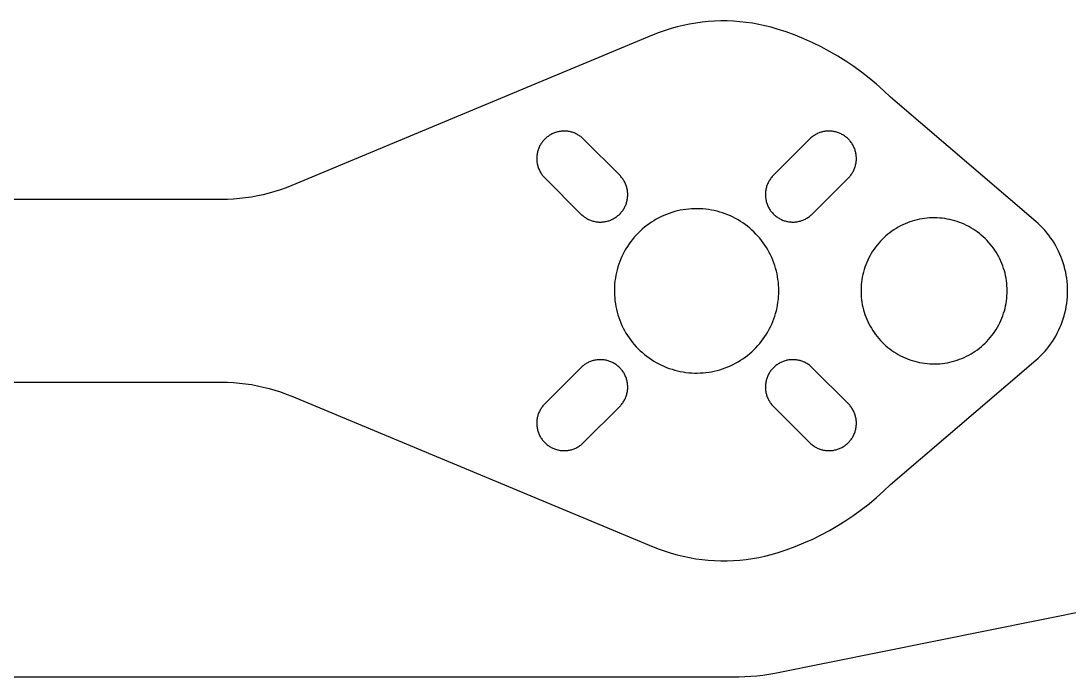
# Model space of a CAD drawing. Header units: millimetres. Extents: x 1015 to 1415, y -25 to 475.
# Drawn here: x 1310.6 to 1368, y 16.4 to 52.3 of the extents above; entities that cross this region are included whole.
import ezdxf

# ---------------------------------------------------------------- set-up
doc = ezdxf.new("R2010")
doc.units = ezdxf.units.MM
doc.header["$MEASUREMENT"] = 0
doc.layers.add('corte', color=1, linetype='Continuous', true_color=0xff0000)

msp = doc.modelspace()

# ---------------------------------------------------------------- linework, layer by layer
at = {"layer": 'corte', "linetype": 'Continuous', "lineweight": 25}
for p, q in [((1347.875, 52.213), (1347.531, 52.166)), ((1348.22, 52.247), (1347.875, 52.213)), ((1348.565, 52.27), (1348.22, 52.247)), ((1348.912, 52.281), (1348.565, 52.27)), ((1349.258, 52.28), (1348.912, 52.281)), ((1349.605, 52.266), (1349.258, 52.28)), ((1349.95, 52.241), (1349.605, 52.266)), ((1350.295, 52.204), (1349.95, 52.241)), ((1350.638, 52.154), (1350.295, 52.204)), ((1345.523, 51.64), (1345.201, 51.513)), ((1345.85, 51.757), (1345.523, 51.64)), ((1346.18, 51.862), (1345.85, 51.757)), ((1346.514, 51.955), (1346.18, 51.862)), ((1346.85, 52.037), (1346.514, 51.955)), ((1347.19, 52.108), (1346.85, 52.037)), ((1347.531, 52.166), (1347.19, 52.108)), ((1350.979, 52.093), (1350.638, 52.154)), ((1351.318, 52.021), (1350.979, 52.093)), ((1351.654, 51.936), (1351.318, 52.021)), ((1351.987, 51.84), (1351.654, 51.936)), ((1352.483, 51.678), (1351.987, 51.84)), ((1352.973, 51.499), (1352.483, 51.678)), ((1345.201, 51.513), (1325.424, 43.272)), ((1353.456, 51.303), (1352.973, 51.499)), ((1353.933, 51.09), (1353.456, 51.303)), ((1354.402, 50.86), (1353.933, 51.09)), ((1354.862, 50.615), (1354.402, 50.86)), ((1355.314, 50.354), (1354.862, 50.615)), ((1355.756, 50.077), (1355.314, 50.354)), ((1356.188, 49.785), (1355.756, 50.077)), ((1356.61, 49.478), (1356.188, 49.785)), ((1357.021, 49.156), (1356.61, 49.478)), ((1357.421, 48.821), (1357.021, 49.156)), ((1357.809, 48.472), (1357.421, 48.821)), ((1358.184, 48.109), (1357.809, 48.472)), ((1366.139, 41.301), (1358.184, 48.109)), ((1339.364, 45.899), (1339.325, 45.865)), ((1339.405, 45.931), (1339.364, 45.899)), ((1339.446, 45.963), (1339.405, 45.931)), ((1339.488, 45.992), (1339.446, 45.963)), ((1339.532, 46.021), (1339.488, 45.992)), ((1339.576, 46.047), (1339.532, 46.021)), ((1339.621, 46.073), (1339.576, 46.047)), ((1339.667, 46.096), (1339.621, 46.073)), ((1339.714, 46.118), (1339.667, 46.096)), ((1339.762, 46.139), (1339.714, 46.118)), ((1339.81, 46.158), (1339.762, 46.139)), ((1339.859, 46.175), (1339.81, 46.158)), ((1339.908, 46.19), (1339.859, 46.175)), ((1339.958, 46.204), (1339.908, 46.19)), ((1340.008, 46.216), (1339.958, 46.204)), ((1340.059, 46.226), (1340.008, 46.216)), ((1340.11, 46.234), (1340.059, 46.226)), ((1340.162, 46.241), (1340.11, 46.234)), ((1340.213, 46.246), (1340.162, 46.241)), ((1340.265, 46.249), (1340.213, 46.246)), ((1340.317, 46.25), (1340.265, 46.249)), ((1340.368, 46.25), (1340.317, 46.25)), ((1340.42, 46.248), (1340.368, 46.25)), ((1340.472, 46.244), (1340.42, 46.248)), ((1340.523, 46.238), (1340.472, 46.244)), ((1340.575, 46.23), (1340.523, 46.238)), ((1340.625, 46.221), (1340.575, 46.23)), ((1340.676, 46.21), (1340.625, 46.221)), ((1340.726, 46.197), (1340.676, 46.21)), ((1340.776, 46.183), (1340.726, 46.197)), ((1340.825, 46.166), (1340.776, 46.183)), ((1340.874, 46.148), (1340.825, 46.166)), ((1340.922, 46.129), (1340.874, 46.148)), ((1340.969, 46.108), (1340.922, 46.129)), ((1341.015, 46.085), (1340.969, 46.108)), ((1341.061, 46.06), (1341.015, 46.085)), ((1341.106, 46.034), (1341.061, 46.06)), ((1341.149, 46.007), (1341.106, 46.034)), ((1341.192, 45.978), (1341.149, 46.007)), ((1341.234, 45.947), (1341.192, 45.978)), ((1341.275, 45.915), (1341.234, 45.947)), ((1341.315, 45.882), (1341.275, 45.915)), ((1353.88, 45.915), (1353.84, 45.882)), ((1353.921, 45.947), (1353.88, 45.915)), ((1353.963, 45.978), (1353.921, 45.947)), ((1354.005, 46.007), (1353.963, 45.978)), ((1354.049, 46.034), (1354.005, 46.007)), ((1354.094, 46.06), (1354.049, 46.034)), ((1354.14, 46.085), (1354.094, 46.06)), ((1354.186, 46.108), (1354.14, 46.085)), ((1354.233, 46.129), (1354.186, 46.108)), ((1354.281, 46.148), (1354.233, 46.129)), ((1354.33, 46.166), (1354.281, 46.148)), ((1354.379, 46.183), (1354.33, 46.166)), ((1354.429, 46.197), (1354.379, 46.183)), ((1354.479, 46.21), (1354.429, 46.197)), ((1354.53, 46.221), (1354.479, 46.21)), ((1354.58, 46.23), (1354.53, 46.221)), ((1354.632, 46.238), (1354.58, 46.23)), ((1354.683, 46.244), (1354.632, 46.238)), ((1354.735, 46.248), (1354.683, 46.244)), ((1354.786, 46.25), (1354.735, 46.248)), ((1354.838, 46.25), (1354.786, 46.25)), ((1354.89, 46.249), (1354.838, 46.25)), ((1354.942, 46.246), (1354.89, 46.249)), ((1354.993, 46.241), (1354.942, 46.246)), ((1355.045, 46.234), (1354.993, 46.241)), ((1355.096, 46.226), (1355.045, 46.234)), ((1355.146, 46.216), (1355.096, 46.226)), ((1355.197, 46.204), (1355.146, 46.216)), ((1355.247, 46.19), (1355.197, 46.204)), ((1355.296, 46.175), (1355.247, 46.19)), ((1355.345, 46.158), (1355.296, 46.175)), ((1355.393, 46.139), (1355.345, 46.158)), ((1355.441, 46.118), (1355.393, 46.139)), ((1355.488, 46.096), (1355.441, 46.118)), ((1355.534, 46.073), (1355.488, 46.096)), ((1355.579, 46.047), (1355.534, 46.073)), ((1355.623, 46.021), (1355.579, 46.047)), ((1355.667, 45.992), (1355.623, 46.021)), ((1355.709, 45.963), (1355.667, 45.992)), ((1355.75, 45.931), (1355.709, 45.963)), ((1355.791, 45.899), (1355.75, 45.931)), ((1355.83, 45.865), (1355.791, 45.899)), ((1338.941, 45.319), (1338.923, 45.27)), ((1338.962, 45.366), (1338.941, 45.319)), ((1338.984, 45.413), (1338.962, 45.366)), ((1339.008, 45.459), (1338.984, 45.413)), ((1339.033, 45.504), (1339.008, 45.459)), ((1339.06, 45.549), (1339.033, 45.504)), ((1339.088, 45.592), (1339.06, 45.549)), ((1339.118, 45.634), (1339.088, 45.592)), ((1339.149, 45.676), (1339.118, 45.634)), ((1339.181, 45.716), (1339.149, 45.676)), ((1339.215, 45.755), (1339.181, 45.716)), ((1339.251, 45.793), (1339.215, 45.755)), ((1339.287, 45.829), (1339.251, 45.793)), ((1339.325, 45.865), (1339.287, 45.829)), ((1341.353, 45.847), (1341.315, 45.882)), ((1341.39, 45.811), (1341.353, 45.847)), ((1343.37, 43.831), (1341.39, 45.811)), ((1353.765, 45.811), (1351.785, 43.831)), ((1353.802, 45.847), (1353.765, 45.811)), ((1353.84, 45.882), (1353.802, 45.847)), ((1355.868, 45.829), (1355.83, 45.865)), ((1355.904, 45.793), (1355.868, 45.829)), ((1355.939, 45.755), (1355.904, 45.793)), ((1355.973, 45.716), (1355.939, 45.755)), ((1356.006, 45.676), (1355.973, 45.716)), ((1356.037, 45.634), (1356.006, 45.676)), ((1356.067, 45.592), (1356.037, 45.634)), ((1356.095, 45.549), (1356.067, 45.592)), ((1356.122, 45.504), (1356.095, 45.549)), ((1356.147, 45.459), (1356.122, 45.504)), ((1356.171, 45.413), (1356.147, 45.459)), ((1356.193, 45.366), (1356.171, 45.413)), ((1356.214, 45.319), (1356.193, 45.366)), ((1356.232, 45.27), (1356.214, 45.319)), ((1338.831, 44.815), (1338.83, 44.763)), ((1338.83, 44.763), (1338.83, 44.712)), ((1338.834, 44.867), (1338.831, 44.815)), ((1338.839, 44.918), (1338.834, 44.867)), ((1338.846, 44.97), (1338.839, 44.918)), ((1338.854, 45.021), (1338.846, 44.97)), ((1338.864, 45.072), (1338.854, 45.021)), ((1338.876, 45.122), (1338.864, 45.072)), ((1338.89, 45.172), (1338.876, 45.122)), ((1338.905, 45.221), (1338.89, 45.172)), ((1338.923, 45.27), (1338.905, 45.221)), ((1356.249, 45.221), (1356.232, 45.27)), ((1356.265, 45.172), (1356.249, 45.221)), ((1356.279, 45.122), (1356.265, 45.172)), ((1356.291, 45.072), (1356.279, 45.122)), ((1356.301, 45.021), (1356.291, 45.072)), ((1356.309, 44.97), (1356.301, 45.021)), ((1356.316, 44.918), (1356.309, 44.97)), ((1356.321, 44.867), (1356.316, 44.918)), ((1356.324, 44.815), (1356.321, 44.867)), ((1356.325, 44.763), (1356.324, 44.815)), ((1356.325, 44.712), (1356.325, 44.763)), ((1338.83, 44.712), (1338.832, 44.66)), ((1338.832, 44.66), (1338.836, 44.608)), ((1338.836, 44.608), (1338.842, 44.557)), ((1338.842, 44.557), (1338.85, 44.506)), ((1338.85, 44.506), (1338.859, 44.455)), ((1338.859, 44.455), (1338.87, 44.404)), ((1338.87, 44.404), (1338.883, 44.354)), ((1338.883, 44.354), (1338.898, 44.304)), ((1338.898, 44.304), (1338.914, 44.255)), ((1338.914, 44.255), (1338.932, 44.207)), ((1338.932, 44.207), (1338.951, 44.159)), ((1356.204, 44.159), (1356.223, 44.207)), ((1356.223, 44.207), (1356.241, 44.255)), ((1356.241, 44.255), (1356.257, 44.304)), ((1356.257, 44.304), (1356.272, 44.354)), ((1356.272, 44.354), (1356.285, 44.404)), ((1356.285, 44.404), (1356.296, 44.455)), ((1356.296, 44.455), (1356.305, 44.506)), ((1356.305, 44.506), (1356.313, 44.557)), ((1356.313, 44.557), (1356.319, 44.608)), ((1356.319, 44.608), (1356.323, 44.66)), ((1356.323, 44.66), (1356.325, 44.712)), ((1338.951, 44.159), (1338.973, 44.111)), ((1338.973, 44.111), (1338.995, 44.065)), ((1338.995, 44.065), (1339.02, 44.019)), ((1339.02, 44.019), (1339.046, 43.974)), ((1339.046, 43.974), (1339.074, 43.931)), ((1339.074, 43.931), (1339.103, 43.888)), ((1339.103, 43.888), (1339.133, 43.846)), ((1339.133, 43.846), (1339.165, 43.805)), ((1339.165, 43.805), (1339.198, 43.766)), ((1339.198, 43.766), (1339.233, 43.727)), ((1339.233, 43.727), (1339.269, 43.69)), ((1339.269, 43.69), (1341.249, 41.71)), ((1343.406, 43.794), (1343.37, 43.831)), ((1343.441, 43.756), (1343.406, 43.794)), ((1343.474, 43.716), (1343.441, 43.756)), ((1343.506, 43.675), (1343.474, 43.716)), ((1343.537, 43.633), (1343.506, 43.675)), ((1343.566, 43.59), (1343.537, 43.633)), ((1351.618, 43.633), (1351.589, 43.59)), ((1351.649, 43.675), (1351.618, 43.633)), ((1351.681, 43.716), (1351.649, 43.675)), ((1351.714, 43.756), (1351.681, 43.716)), ((1351.749, 43.794), (1351.714, 43.756)), ((1351.785, 43.831), (1351.749, 43.794)), ((1353.906, 41.71), (1355.886, 43.69)), ((1355.886, 43.69), (1355.922, 43.727)), ((1355.922, 43.727), (1355.957, 43.766)), ((1355.957, 43.766), (1355.99, 43.805)), ((1355.99, 43.805), (1356.022, 43.846)), ((1356.022, 43.846), (1356.052, 43.888)), ((1356.052, 43.888), (1356.081, 43.931)), ((1356.081, 43.931), (1356.109, 43.974)), ((1356.109, 43.974), (1356.135, 44.019)), ((1356.135, 44.019), (1356.159, 44.065)), ((1356.159, 44.065), (1356.182, 44.111)), ((1356.182, 44.111), (1356.204, 44.159)), ((1324.808, 43.039), (1324.495, 42.938)), ((1325.118, 43.15), (1324.808, 43.039)), ((1325.424, 43.272), (1325.118, 43.15)), ((1343.593, 43.547), (1343.566, 43.59)), ((1343.619, 43.502), (1343.593, 43.547)), ((1343.644, 43.456), (1343.619, 43.502)), ((1343.667, 43.41), (1343.644, 43.456)), ((1343.688, 43.363), (1343.667, 43.41)), ((1343.707, 43.315), (1343.688, 43.363)), ((1343.725, 43.266), (1343.707, 43.315)), ((1343.742, 43.217), (1343.725, 43.266)), ((1343.756, 43.167), (1343.742, 43.217)), ((1343.769, 43.117), (1343.756, 43.167)), ((1343.78, 43.066), (1343.769, 43.117)), ((1343.789, 43.015), (1343.78, 43.066)), ((1351.375, 43.066), (1351.366, 43.015)), ((1351.386, 43.117), (1351.375, 43.066)), ((1351.399, 43.167), (1351.386, 43.117)), ((1351.413, 43.217), (1351.399, 43.167)), ((1351.43, 43.266), (1351.413, 43.217)), ((1351.448, 43.315), (1351.43, 43.266)), ((1351.467, 43.363), (1351.448, 43.315)), ((1351.488, 43.41), (1351.467, 43.363)), ((1351.511, 43.456), (1351.488, 43.41)), ((1351.536, 43.502), (1351.511, 43.456)), ((1351.562, 43.547), (1351.536, 43.502)), ((1351.589, 43.59), (1351.562, 43.547)), ((1321.577, 42.503), (1249.318, 42.503)), ((1321.906, 42.508), (1321.577, 42.503)), ((1322.235, 42.524), (1321.906, 42.508)), ((1322.563, 42.551), (1322.235, 42.524)), ((1322.89, 42.589), (1322.563, 42.551)), ((1323.215, 42.638), (1322.89, 42.589)), ((1323.539, 42.697), (1323.215, 42.638)), ((1323.86, 42.767), (1323.539, 42.697)), ((1324.179, 42.847), (1323.86, 42.767)), ((1324.495, 42.938), (1324.179, 42.847)), ((1343.763, 42.399), (1343.775, 42.449)), ((1343.775, 42.449), (1343.785, 42.5)), ((1343.785, 42.5), (1343.793, 42.551)), ((1343.797, 42.964), (1343.789, 43.015)), ((1343.793, 42.551), (1343.8, 42.603)), ((1343.803, 42.913), (1343.797, 42.964)), ((1343.8, 42.603), (1343.805, 42.654)), ((1343.807, 42.861), (1343.803, 42.913)), ((1343.805, 42.654), (1343.808, 42.706)), ((1343.809, 42.809), (1343.807, 42.861)), ((1343.808, 42.706), (1343.809, 42.758)), ((1343.809, 42.758), (1343.809, 42.809)), ((1351.346, 42.809), (1351.345, 42.758)), ((1351.345, 42.758), (1351.347, 42.706)), ((1351.348, 42.861), (1351.346, 42.809)), ((1351.347, 42.706), (1351.35, 42.654)), ((1351.352, 42.913), (1351.348, 42.861)), ((1351.35, 42.654), (1351.355, 42.603)), ((1351.358, 42.964), (1351.352, 42.913)), ((1351.355, 42.603), (1351.362, 42.551)), ((1351.366, 43.015), (1351.358, 42.964)), ((1351.362, 42.551), (1351.37, 42.5)), ((1351.37, 42.5), (1351.38, 42.449)), ((1351.38, 42.449), (1351.392, 42.399)), ((1343.49, 41.846), (1343.522, 41.887)), ((1343.522, 41.887), (1343.551, 41.929)), ((1343.551, 41.929), (1343.58, 41.973)), ((1343.58, 41.973), (1343.606, 42.017)), ((1343.606, 42.017), (1343.632, 42.062)), ((1343.632, 42.062), (1343.655, 42.108)), ((1343.655, 42.108), (1343.677, 42.155)), ((1343.677, 42.155), (1343.698, 42.203)), ((1343.698, 42.203), (1343.717, 42.251)), ((1343.717, 42.251), (1343.734, 42.3)), ((1343.734, 42.3), (1343.749, 42.349)), ((1343.749, 42.349), (1343.763, 42.399)), ((1346.531, 41.879), (1346.38, 41.84)), ((1346.684, 41.913), (1346.531, 41.879)), ((1346.837, 41.941), (1346.684, 41.913)), ((1346.992, 41.964), (1346.837, 41.941)), ((1347.147, 41.982), (1346.992, 41.964)), ((1347.303, 41.994), (1347.147, 41.982)), ((1347.459, 42.001), (1347.303, 41.994)), ((1347.615, 42.003), (1347.459, 42.001)), ((1347.771, 41.998), (1347.615, 42.003)), ((1347.927, 41.989), (1347.771, 41.998)), ((1348.083, 41.974), (1347.927, 41.989)), ((1348.238, 41.954), (1348.083, 41.974)), ((1348.392, 41.928), (1348.238, 41.954)), ((1348.545, 41.897), (1348.392, 41.928)), ((1348.697, 41.861), (1348.545, 41.897)), ((1351.392, 42.399), (1351.406, 42.349)), ((1351.406, 42.349), (1351.421, 42.3)), ((1351.421, 42.3), (1351.438, 42.251)), ((1351.438, 42.251), (1351.457, 42.203)), ((1351.457, 42.203), (1351.478, 42.155)), ((1351.478, 42.155), (1351.5, 42.108)), ((1351.5, 42.108), (1351.523, 42.062)), ((1351.523, 42.062), (1351.549, 42.017)), ((1351.549, 42.017), (1351.575, 41.973)), ((1351.575, 41.973), (1351.604, 41.929)), ((1351.604, 41.929), (1351.633, 41.887)), ((1351.633, 41.887), (1351.665, 41.846)), ((1341.249, 41.71), (1341.286, 41.674)), ((1341.286, 41.674), (1341.325, 41.639)), ((1341.325, 41.639), (1341.364, 41.606)), ((1341.364, 41.606), (1341.405, 41.574)), ((1341.405, 41.574), (1341.447, 41.544)), ((1341.447, 41.544), (1341.49, 41.514)), ((1341.49, 41.514), (1341.534, 41.487)), ((1341.534, 41.487), (1341.578, 41.461)), ((1341.578, 41.461), (1341.624, 41.436)), ((1341.624, 41.436), (1341.67, 41.414)), ((1341.67, 41.414), (1341.718, 41.392)), ((1341.718, 41.392), (1341.766, 41.373)), ((1341.766, 41.373), (1341.814, 41.355)), ((1341.814, 41.355), (1341.863, 41.339)), ((1341.863, 41.339), (1341.913, 41.324)), ((1341.913, 41.324), (1341.963, 41.311)), ((1341.963, 41.311), (1342.014, 41.3)), ((1342.58, 41.295), (1342.631, 41.305)), ((1342.631, 41.305), (1342.681, 41.317)), ((1342.681, 41.317), (1342.731, 41.331)), ((1342.731, 41.331), (1342.78, 41.346)), ((1342.78, 41.346), (1342.829, 41.364)), ((1342.829, 41.364), (1342.878, 41.382)), ((1342.878, 41.382), (1342.925, 41.403)), ((1342.925, 41.403), (1342.972, 41.425)), ((1342.972, 41.425), (1343.018, 41.448)), ((1343.018, 41.448), (1343.063, 41.474)), ((1343.063, 41.474), (1343.108, 41.501)), ((1343.108, 41.501), (1343.151, 41.529)), ((1343.151, 41.529), (1343.193, 41.559)), ((1343.193, 41.559), (1343.235, 41.59)), ((1343.235, 41.59), (1343.275, 41.622)), ((1343.275, 41.622), (1343.314, 41.656)), ((1343.314, 41.656), (1343.352, 41.692)), ((1343.352, 41.692), (1343.388, 41.728)), ((1343.388, 41.728), (1343.424, 41.766)), ((1343.424, 41.766), (1343.458, 41.805)), ((1343.458, 41.805), (1343.49, 41.846)), ((1345.237, 41.346), (1345.105, 41.262)), ((1345.371, 41.425), (1345.237, 41.346)), ((1345.509, 41.499), (1345.371, 41.425)), ((1345.649, 41.568), (1345.509, 41.499)), ((1345.791, 41.633), (1345.649, 41.568)), ((1345.936, 41.692), (1345.791, 41.633)), ((1346.082, 41.747), (1345.936, 41.692)), ((1346.23, 41.796), (1346.082, 41.747)), ((1346.38, 41.84), (1346.23, 41.796)), ((1348.847, 41.82), (1348.697, 41.861)), ((1348.996, 41.773), (1348.847, 41.82)), ((1349.144, 41.721), (1348.996, 41.773)), ((1349.289, 41.664), (1349.144, 41.721)), ((1349.433, 41.602), (1349.289, 41.664)), ((1349.574, 41.536), (1349.433, 41.602)), ((1349.713, 41.464), (1349.574, 41.536)), ((1349.849, 41.387), (1349.713, 41.464)), ((1349.982, 41.306), (1349.849, 41.387)), ((1350.113, 41.221), (1349.982, 41.306)), ((1351.665, 41.846), (1351.697, 41.805)), ((1351.697, 41.805), (1351.731, 41.766)), ((1351.731, 41.766), (1351.767, 41.728)), ((1351.767, 41.728), (1351.803, 41.692)), ((1351.803, 41.692), (1351.841, 41.656)), ((1351.841, 41.656), (1351.88, 41.622)), ((1351.88, 41.622), (1351.92, 41.59)), ((1351.92, 41.59), (1351.962, 41.559)), ((1351.962, 41.559), (1352.004, 41.529)), ((1352.004, 41.529), (1352.047, 41.501)), ((1352.047, 41.501), (1352.092, 41.474)), ((1352.092, 41.474), (1352.137, 41.448)), ((1352.137, 41.448), (1352.183, 41.425)), ((1352.183, 41.425), (1352.23, 41.403)), ((1352.23, 41.403), (1352.277, 41.382)), ((1352.277, 41.382), (1352.326, 41.364)), ((1352.326, 41.364), (1352.375, 41.346)), ((1352.375, 41.346), (1352.424, 41.331)), ((1352.424, 41.331), (1352.474, 41.317)), ((1352.474, 41.317), (1352.524, 41.305)), ((1352.524, 41.305), (1352.575, 41.295)), ((1353.141, 41.3), (1353.192, 41.311)), ((1353.192, 41.311), (1353.242, 41.324)), ((1353.242, 41.324), (1353.292, 41.339)), ((1353.292, 41.339), (1353.341, 41.355)), ((1353.341, 41.355), (1353.389, 41.373)), ((1353.389, 41.373), (1353.437, 41.392)), ((1353.437, 41.392), (1353.485, 41.414)), ((1353.485, 41.414), (1353.531, 41.436)), ((1353.531, 41.436), (1353.577, 41.461)), ((1353.577, 41.461), (1353.621, 41.487)), ((1353.621, 41.487), (1353.665, 41.514)), ((1353.665, 41.514), (1353.708, 41.544)), ((1353.708, 41.544), (1353.75, 41.574)), ((1353.75, 41.574), (1353.791, 41.606)), ((1353.791, 41.606), (1353.83, 41.639)), ((1353.83, 41.639), (1353.869, 41.674)), ((1353.869, 41.674), (1353.906, 41.71)), ((1359.38, 41.319), (1359.248, 41.275)), ((1359.513, 41.358), (1359.38, 41.319)), ((1359.647, 41.393), (1359.513, 41.358)), ((1359.783, 41.423), (1359.647, 41.393)), ((1359.92, 41.448), (1359.783, 41.423)), ((1360.057, 41.469), (1359.92, 41.448)), ((1360.195, 41.484), (1360.057, 41.469)), ((1360.333, 41.495), (1360.195, 41.484)), ((1360.472, 41.501), (1360.333, 41.495)), ((1360.611, 41.503), (1360.472, 41.501)), ((1360.75, 41.499), (1360.611, 41.503)), ((1360.888, 41.491), (1360.75, 41.499)), ((1361.026, 41.477), (1360.888, 41.491)), ((1361.164, 41.459), (1361.026, 41.477)), ((1361.301, 41.437), (1361.164, 41.459)), ((1361.437, 41.409), (1361.301, 41.437)), ((1361.572, 41.377), (1361.437, 41.409)), ((1361.706, 41.34), (1361.572, 41.377)), ((1361.839, 41.299), (1361.706, 41.34)), ((1342.014, 41.3), (1342.065, 41.291)), ((1342.065, 41.291), (1342.116, 41.283)), ((1342.116, 41.283), (1342.167, 41.277)), ((1342.167, 41.277), (1342.219, 41.273)), ((1342.219, 41.273), (1342.271, 41.271)), ((1342.271, 41.271), (1342.322, 41.271)), ((1342.322, 41.271), (1342.374, 41.272)), ((1342.374, 41.272), (1342.426, 41.275)), ((1342.426, 41.275), (1342.477, 41.28)), ((1342.477, 41.28), (1342.529, 41.287)), ((1342.529, 41.287), (1342.58, 41.295)), ((1344.493, 40.779), (1344.381, 40.67)), ((1344.608, 40.884), (1344.493, 40.779)), ((1344.727, 40.985), (1344.608, 40.884)), ((1344.85, 41.082), (1344.727, 40.985)), ((1344.976, 41.174), (1344.85, 41.082)), ((1345.105, 41.262), (1344.976, 41.174)), ((1350.24, 41.13), (1350.113, 41.221)), ((1350.365, 41.036), (1350.24, 41.13)), ((1350.485, 40.937), (1350.365, 41.036)), ((1350.603, 40.834), (1350.485, 40.937)), ((1350.717, 40.727), (1350.603, 40.834)), ((1352.575, 41.295), (1352.626, 41.287)), ((1352.626, 41.287), (1352.677, 41.28)), ((1352.677, 41.28), (1352.729, 41.275)), ((1352.729, 41.275), (1352.781, 41.272)), ((1352.781, 41.272), (1352.832, 41.271)), ((1352.832, 41.271), (1352.884, 41.271)), ((1352.884, 41.271), (1352.936, 41.273)), ((1352.936, 41.273), (1352.988, 41.277)), ((1352.988, 41.277), (1353.039, 41.283)), ((1353.039, 41.283), (1353.09, 41.291)), ((1353.09, 41.291), (1353.141, 41.3)), ((1358.265, 40.766), (1358.153, 40.684)), ((1358.379, 40.845), (1358.265, 40.766)), ((1358.497, 40.919), (1358.379, 40.845)), ((1358.617, 40.989), (1358.497, 40.919)), ((1358.739, 41.055), (1358.617, 40.989)), ((1358.863, 41.117), (1358.739, 41.055)), ((1358.99, 41.174), (1358.863, 41.117)), ((1359.118, 41.227), (1358.99, 41.174)), ((1359.248, 41.275), (1359.118, 41.227)), ((1361.97, 41.253), (1361.839, 41.299)), ((1362.099, 41.202), (1361.97, 41.253)), ((1362.226, 41.147), (1362.099, 41.202)), ((1362.352, 41.088), (1362.226, 41.147)), ((1362.475, 41.024), (1362.352, 41.088)), ((1362.596, 40.956), (1362.475, 41.024)), ((1362.715, 40.884), (1362.596, 40.956)), ((1362.831, 40.807), (1362.715, 40.884)), ((1362.944, 40.727), (1362.831, 40.807)), ((1366.268, 41.187), (1366.139, 41.301)), ((1366.393, 41.068), (1366.268, 41.187)), ((1366.514, 40.945), (1366.393, 41.068)), ((1366.631, 40.818), (1366.514, 40.945)), ((1366.743, 40.687), (1366.631, 40.818)), ((1343.973, 40.197), (1343.882, 40.07)), ((1344.069, 40.32), (1343.973, 40.197)), ((1344.169, 40.44), (1344.069, 40.32)), ((1344.273, 40.557), (1344.169, 40.44)), ((1344.381, 40.67), (1344.273, 40.557)), ((1350.827, 40.616), (1350.717, 40.727)), ((1350.933, 40.501), (1350.827, 40.616)), ((1351.035, 40.383), (1350.933, 40.501)), ((1351.133, 40.261), (1351.035, 40.383)), ((1351.226, 40.136), (1351.133, 40.261)), ((1357.64, 40.218), (1357.547, 40.114)), ((1357.736, 40.318), (1357.64, 40.218)), ((1357.835, 40.415), (1357.736, 40.318)), ((1357.938, 40.508), (1357.835, 40.415)), ((1358.044, 40.598), (1357.938, 40.508)), ((1358.153, 40.684), (1358.044, 40.598)), ((1363.055, 40.643), (1362.944, 40.727)), ((1363.162, 40.555), (1363.055, 40.643)), ((1363.267, 40.464), (1363.162, 40.555)), ((1363.368, 40.369), (1363.267, 40.464)), ((1363.466, 40.27), (1363.368, 40.369)), ((1363.56, 40.168), (1363.466, 40.27)), ((1363.651, 40.063), (1363.56, 40.168)), ((1366.85, 40.552), (1366.743, 40.687)), ((1366.953, 40.413), (1366.85, 40.552)), ((1367.051, 40.271), (1366.953, 40.413)), ((1367.144, 40.126), (1367.051, 40.271)), ((1343.635, 39.672), (1343.562, 39.534)), ((1343.713, 39.808), (1343.635, 39.672)), ((1343.795, 39.94), (1343.713, 39.808)), ((1343.882, 40.07), (1343.795, 39.94)), ((1351.316, 40.008), (1351.226, 40.136)), ((1351.4, 39.877), (1351.316, 40.008)), ((1351.48, 39.743), (1351.4, 39.877)), ((1351.556, 39.606), (1351.48, 39.743)), ((1351.626, 39.467), (1351.556, 39.606)), ((1357.215, 39.669), (1357.142, 39.551)), ((1357.292, 39.785), (1357.215, 39.669)), ((1357.374, 39.897), (1357.292, 39.785)), ((1357.459, 40.007), (1357.374, 39.897)), ((1357.547, 40.114), (1357.459, 40.007)), ((1363.738, 39.955), (1363.651, 40.063)), ((1363.821, 39.844), (1363.738, 39.955)), ((1363.9, 39.73), (1363.821, 39.844)), ((1363.975, 39.613), (1363.9, 39.73)), ((1364.047, 39.494), (1363.975, 39.613)), ((1367.232, 39.977), (1367.144, 40.126)), ((1367.315, 39.826), (1367.232, 39.977)), ((1367.393, 39.672), (1367.315, 39.826)), ((1367.465, 39.515), (1367.393, 39.672)), ((1343.373, 39.105), (1343.319, 38.959)), ((1343.431, 39.25), (1343.373, 39.105)), ((1343.494, 39.393), (1343.431, 39.25)), ((1343.562, 39.534), (1343.494, 39.393)), ((1351.692, 39.325), (1351.626, 39.467)), ((1351.753, 39.181), (1351.692, 39.325)), ((1351.809, 39.035), (1351.753, 39.181)), ((1351.859, 38.887), (1351.809, 39.035)), ((1356.891, 39.056), (1356.84, 38.927)), ((1356.948, 39.183), (1356.891, 39.056)), ((1357.008, 39.308), (1356.948, 39.183)), ((1357.073, 39.431), (1357.008, 39.308)), ((1357.142, 39.551), (1357.073, 39.431)), ((1364.114, 39.372), (1364.047, 39.494)), ((1364.176, 39.248), (1364.114, 39.372)), ((1364.235, 39.122), (1364.176, 39.248)), ((1364.289, 38.994), (1364.235, 39.122)), ((1367.532, 39.356), (1367.465, 39.515)), ((1367.593, 39.194), (1367.532, 39.356)), ((1367.648, 39.031), (1367.593, 39.194)), ((1367.698, 38.866), (1367.648, 39.031)), ((1343.191, 38.508), (1343.159, 38.355)), ((1343.229, 38.66), (1343.191, 38.508)), ((1343.272, 38.81), (1343.229, 38.66)), ((1343.319, 38.959), (1343.272, 38.81)), ((1351.905, 38.738), (1351.859, 38.887)), ((1351.945, 38.587), (1351.905, 38.738)), ((1351.98, 38.435), (1351.945, 38.587)), ((1352.01, 38.281), (1351.98, 38.435)), ((1356.712, 38.531), (1356.679, 38.396)), ((1356.75, 38.665), (1356.712, 38.531)), ((1356.793, 38.797), (1356.75, 38.665)), ((1356.84, 38.927), (1356.793, 38.797)), ((1364.338, 38.865), (1364.289, 38.994)), ((1364.383, 38.733), (1364.338, 38.865)), ((1364.424, 38.601), (1364.383, 38.733)), ((1364.46, 38.466), (1364.424, 38.601)), ((1364.491, 38.331), (1364.46, 38.466)), ((1367.742, 38.699), (1367.698, 38.866)), ((1367.781, 38.531), (1367.742, 38.699)), ((1367.813, 38.361), (1367.781, 38.531)), ((1343.094, 37.891), (1343.083, 37.735)), ((1343.11, 38.047), (1343.094, 37.891)), ((1343.132, 38.201), (1343.11, 38.047)), ((1343.159, 38.355), (1343.132, 38.201)), ((1352.034, 38.127), (1352.01, 38.281)), ((1352.053, 37.972), (1352.034, 38.127)), ((1352.067, 37.816), (1352.053, 37.972)), ((1356.607, 37.986), (1356.592, 37.848)), ((1356.626, 38.124), (1356.607, 37.986)), ((1356.65, 38.26), (1356.626, 38.124)), ((1356.679, 38.396), (1356.65, 38.26)), ((1364.517, 38.195), (1364.491, 38.331)), ((1364.539, 38.058), (1364.517, 38.195)), ((1364.556, 37.92), (1364.539, 38.058)), ((1364.568, 37.781), (1364.556, 37.92)), ((1367.84, 38.191), (1367.813, 38.361)), ((1367.861, 38.019), (1367.84, 38.191)), ((1367.876, 37.848), (1367.861, 38.019)), ((1343.083, 37.735), (1343.078, 37.579)), ((1343.078, 37.579), (1343.078, 37.423)), ((1343.078, 37.423), (1343.084, 37.267)), ((1352.075, 37.66), (1352.067, 37.816)), ((1352.067, 37.192), (1352.075, 37.348)), ((1352.077, 37.504), (1352.075, 37.66)), ((1352.075, 37.348), (1352.077, 37.504)), ((1356.583, 37.71), (1356.578, 37.571)), ((1356.578, 37.571), (1356.578, 37.432)), ((1356.578, 37.432), (1356.583, 37.293)), ((1356.592, 37.848), (1356.583, 37.71)), ((1356.583, 37.293), (1356.593, 37.155)), ((1364.575, 37.643), (1364.568, 37.781)), ((1364.568, 37.226), (1364.575, 37.365)), ((1364.577, 37.504), (1364.575, 37.643)), ((1364.575, 37.365), (1364.577, 37.504)), ((1367.885, 37.675), (1367.876, 37.848)), ((1367.876, 37.158), (1367.885, 37.33)), ((1367.888, 37.503), (1367.885, 37.675)), ((1367.885, 37.33), (1367.888, 37.503)), ((1343.084, 37.267), (1343.095, 37.111)), ((1343.095, 37.111), (1343.111, 36.956)), ((1343.111, 36.956), (1343.133, 36.801)), ((1343.133, 36.801), (1343.16, 36.647)), ((1351.981, 36.574), (1352.01, 36.727)), ((1352.01, 36.727), (1352.034, 36.881)), ((1352.034, 36.881), (1352.053, 37.036)), ((1352.053, 37.036), (1352.067, 37.192)), ((1356.593, 37.155), (1356.607, 37.017)), ((1356.607, 37.017), (1356.626, 36.879)), ((1356.626, 36.879), (1356.65, 36.742)), ((1356.65, 36.742), (1356.679, 36.606)), ((1364.491, 36.677), (1364.518, 36.813)), ((1364.518, 36.813), (1364.539, 36.95)), ((1364.539, 36.95), (1364.556, 37.088)), ((1364.556, 37.088), (1364.568, 37.226)), ((1367.813, 36.644), (1367.84, 36.815)), ((1367.84, 36.815), (1367.861, 36.986)), ((1367.861, 36.986), (1367.876, 37.158)), ((1343.16, 36.647), (1343.192, 36.494)), ((1343.192, 36.494), (1343.23, 36.343)), ((1343.23, 36.343), (1343.272, 36.193)), ((1343.272, 36.193), (1343.32, 36.044)), ((1351.86, 36.121), (1351.905, 36.27)), ((1351.905, 36.27), (1351.946, 36.421)), ((1351.946, 36.421), (1351.981, 36.574)), ((1356.679, 36.606), (1356.713, 36.472)), ((1356.713, 36.472), (1356.751, 36.338)), ((1356.751, 36.338), (1356.793, 36.206)), ((1356.793, 36.206), (1356.841, 36.076)), ((1364.29, 36.013), (1364.339, 36.143)), ((1364.339, 36.143), (1364.384, 36.274)), ((1364.384, 36.274), (1364.425, 36.407)), ((1364.425, 36.407), (1364.46, 36.541)), ((1364.46, 36.541), (1364.491, 36.677)), ((1367.648, 35.974), (1367.698, 36.139)), ((1367.698, 36.139), (1367.742, 36.306)), ((1367.742, 36.306), (1367.781, 36.475)), ((1367.781, 36.475), (1367.813, 36.644)), ((1343.32, 36.044), (1343.374, 35.897)), ((1343.374, 35.897), (1343.432, 35.752)), ((1343.432, 35.752), (1343.495, 35.609)), ((1343.495, 35.609), (1343.563, 35.469)), ((1351.628, 35.541), (1351.693, 35.683)), ((1351.693, 35.683), (1351.754, 35.827)), ((1351.754, 35.827), (1351.81, 35.973)), ((1351.81, 35.973), (1351.86, 36.121)), ((1356.841, 36.076), (1356.893, 35.947)), ((1356.893, 35.947), (1356.949, 35.82)), ((1356.949, 35.82), (1357.009, 35.695)), ((1357.009, 35.695), (1357.074, 35.572)), ((1357.074, 35.572), (1357.143, 35.452)), ((1364.048, 35.514), (1364.115, 35.635)), ((1364.115, 35.635), (1364.178, 35.759)), ((1364.178, 35.759), (1364.236, 35.885)), ((1364.236, 35.885), (1364.29, 36.013)), ((1367.465, 35.49), (1367.532, 35.65)), ((1367.532, 35.65), (1367.593, 35.811)), ((1367.593, 35.811), (1367.648, 35.974)), ((1343.563, 35.469), (1343.636, 35.331)), ((1343.636, 35.331), (1343.714, 35.195)), ((1343.714, 35.195), (1343.796, 35.063)), ((1343.796, 35.063), (1343.883, 34.933)), ((1351.228, 34.871), (1351.317, 35)), ((1351.317, 35), (1351.402, 35.131)), ((1351.402, 35.131), (1351.482, 35.265)), ((1351.482, 35.265), (1351.557, 35.402)), ((1351.557, 35.402), (1351.628, 35.541)), ((1357.143, 35.452), (1357.217, 35.334)), ((1357.217, 35.334), (1357.294, 35.218)), ((1357.294, 35.218), (1357.375, 35.106)), ((1357.375, 35.106), (1357.46, 34.996)), ((1357.46, 34.996), (1357.549, 34.889)), ((1363.652, 34.944), (1363.739, 35.053)), ((1363.739, 35.053), (1363.822, 35.164)), ((1363.822, 35.164), (1363.902, 35.278)), ((1363.902, 35.278), (1363.977, 35.395)), ((1363.977, 35.395), (1364.048, 35.514)), ((1367.144, 34.88), (1367.232, 35.028)), ((1367.232, 35.028), (1367.315, 35.179)), ((1367.315, 35.179), (1367.393, 35.334)), ((1367.393, 35.334), (1367.465, 35.49)), ((1343.883, 34.933), (1343.975, 34.806)), ((1343.975, 34.806), (1344.071, 34.683)), ((1344.071, 34.683), (1344.171, 34.563)), ((1344.171, 34.563), (1344.275, 34.446)), ((1344.275, 34.446), (1344.383, 34.333)), ((1350.829, 34.392), (1350.935, 34.506)), ((1350.935, 34.506), (1351.037, 34.625)), ((1351.037, 34.625), (1351.135, 34.746)), ((1351.135, 34.746), (1351.228, 34.871)), ((1357.549, 34.889), (1357.642, 34.786)), ((1357.642, 34.786), (1357.738, 34.686)), ((1357.738, 34.686), (1357.837, 34.589)), ((1357.837, 34.589), (1357.94, 34.495)), ((1357.94, 34.495), (1358.046, 34.406)), ((1363.057, 34.364), (1363.164, 34.452)), ((1363.164, 34.452), (1363.269, 34.543)), ((1363.269, 34.543), (1363.37, 34.639)), ((1363.37, 34.639), (1363.468, 34.737)), ((1363.468, 34.737), (1363.562, 34.839)), ((1363.562, 34.839), (1363.652, 34.944)), ((1366.743, 34.319), (1366.85, 34.454)), ((1366.85, 34.454), (1366.953, 34.592)), ((1366.953, 34.592), (1367.051, 34.734)), ((1367.051, 34.734), (1367.144, 34.88)), ((1344.383, 34.333), (1344.495, 34.224)), ((1344.495, 34.224), (1344.61, 34.119)), ((1344.61, 34.119), (1344.73, 34.019)), ((1344.73, 34.019), (1344.852, 33.922)), ((1344.852, 33.922), (1344.978, 33.829)), ((1350.115, 33.786), (1350.243, 33.877)), ((1350.243, 33.877), (1350.367, 33.971)), ((1350.367, 33.971), (1350.488, 34.07)), ((1350.488, 34.07), (1350.605, 34.173)), ((1350.605, 34.173), (1350.719, 34.281)), ((1350.719, 34.281), (1350.829, 34.392)), ((1358.046, 34.406), (1358.155, 34.32)), ((1358.155, 34.32), (1358.267, 34.238)), ((1358.267, 34.238), (1358.382, 34.159)), ((1358.382, 34.159), (1358.499, 34.085)), ((1358.499, 34.085), (1358.619, 34.015)), ((1358.619, 34.015), (1358.741, 33.949)), ((1358.741, 33.949), (1358.866, 33.888)), ((1358.866, 33.888), (1358.992, 33.83)), ((1362.101, 33.804), (1362.229, 33.859)), ((1362.229, 33.859), (1362.354, 33.919)), ((1362.354, 33.919), (1362.478, 33.983)), ((1362.478, 33.983), (1362.599, 34.051)), ((1362.599, 34.051), (1362.717, 34.123)), ((1362.717, 34.123), (1362.833, 34.199)), ((1362.833, 34.199), (1362.947, 34.28)), ((1362.947, 34.28), (1363.057, 34.364)), ((1366.268, 33.818), (1366.393, 33.937)), ((1366.393, 33.937), (1366.514, 34.06)), ((1366.514, 34.06), (1366.631, 34.188)), ((1366.631, 34.188), (1366.743, 34.319)), ((1341.249, 33.295), (1339.269, 31.315)), ((1341.286, 33.331), (1341.249, 33.295)), ((1341.325, 33.366), (1341.286, 33.331)), ((1341.364, 33.399), (1341.325, 33.366)), ((1341.405, 33.431), (1341.364, 33.399)), ((1341.447, 33.462), (1341.405, 33.431)), ((1341.49, 33.491), (1341.447, 33.462)), ((1341.534, 33.518), (1341.49, 33.491)), ((1341.578, 33.544), (1341.534, 33.518)), ((1341.624, 33.569), (1341.578, 33.544)), ((1341.67, 33.592), (1341.624, 33.569)), ((1341.718, 33.613), (1341.67, 33.592)), ((1341.766, 33.633), (1341.718, 33.613)), ((1341.814, 33.651), (1341.766, 33.633)), ((1341.863, 33.667), (1341.814, 33.651)), ((1341.913, 33.681), (1341.863, 33.667)), ((1341.963, 33.694), (1341.913, 33.681)), ((1342.014, 33.705), (1341.963, 33.694)), ((1342.065, 33.715), (1342.014, 33.705)), ((1342.116, 33.722), (1342.065, 33.715)), ((1342.167, 33.728), (1342.116, 33.722)), ((1342.219, 33.732), (1342.167, 33.728)), ((1342.271, 33.734), (1342.219, 33.732)), ((1342.322, 33.735), (1342.271, 33.734)), ((1342.374, 33.733), (1342.322, 33.735)), ((1342.426, 33.73), (1342.374, 33.733)), ((1342.477, 33.725), (1342.426, 33.73)), ((1342.529, 33.719), (1342.477, 33.725)), ((1342.58, 33.71), (1342.529, 33.719)), ((1342.631, 33.7), (1342.58, 33.71)), ((1342.681, 33.688), (1342.631, 33.7)), ((1342.731, 33.674), (1342.681, 33.688)), ((1342.78, 33.659), (1342.731, 33.674)), ((1342.829, 33.642), (1342.78, 33.659)), ((1342.878, 33.623), (1342.829, 33.642)), ((1342.925, 33.603), (1342.878, 33.623)), ((1342.972, 33.58), (1342.925, 33.603)), ((1343.018, 33.557), (1342.972, 33.58)), ((1343.063, 33.532), (1343.018, 33.557)), ((1343.108, 33.505), (1343.063, 33.532)), ((1343.151, 33.476), (1343.108, 33.505)), ((1343.193, 33.447), (1343.151, 33.476)), ((1343.235, 33.415), (1343.193, 33.447)), ((1343.275, 33.383), (1343.235, 33.415)), ((1343.314, 33.349), (1343.275, 33.383)), ((1343.352, 33.314), (1343.314, 33.349)), ((1343.388, 33.277), (1343.352, 33.314)), ((1343.424, 33.239), (1343.388, 33.277)), ((1344.978, 33.829), (1345.107, 33.741)), ((1345.107, 33.741), (1345.239, 33.658)), ((1345.239, 33.658), (1345.374, 33.579)), ((1345.374, 33.579), (1345.512, 33.505)), ((1345.512, 33.505), (1345.652, 33.436)), ((1345.652, 33.436), (1345.794, 33.371)), ((1345.794, 33.371), (1345.938, 33.312)), ((1345.938, 33.312), (1346.085, 33.257)), ((1348.999, 33.233), (1349.146, 33.285)), ((1349.146, 33.285), (1349.292, 33.342)), ((1349.292, 33.342), (1349.435, 33.404)), ((1349.435, 33.404), (1349.576, 33.471)), ((1349.576, 33.471), (1349.715, 33.543)), ((1349.715, 33.543), (1349.851, 33.619)), ((1349.851, 33.619), (1349.985, 33.701)), ((1349.985, 33.701), (1350.115, 33.786)), ((1351.767, 33.277), (1351.731, 33.239)), ((1351.803, 33.314), (1351.767, 33.277)), ((1351.841, 33.349), (1351.803, 33.314)), ((1351.88, 33.383), (1351.841, 33.349)), ((1351.92, 33.415), (1351.88, 33.383)), ((1351.962, 33.447), (1351.92, 33.415)), ((1352.004, 33.476), (1351.962, 33.447)), ((1352.047, 33.505), (1352.004, 33.476)), ((1352.092, 33.532), (1352.047, 33.505)), ((1352.137, 33.557), (1352.092, 33.532)), ((1352.183, 33.58), (1352.137, 33.557)), ((1352.23, 33.603), (1352.183, 33.58)), ((1352.277, 33.623), (1352.23, 33.603)), ((1352.326, 33.642), (1352.277, 33.623)), ((1352.375, 33.659), (1352.326, 33.642)), ((1352.424, 33.674), (1352.375, 33.659)), ((1352.474, 33.688), (1352.424, 33.674)), ((1352.524, 33.7), (1352.474, 33.688)), ((1352.575, 33.71), (1352.524, 33.7)), ((1352.626, 33.719), (1352.575, 33.71)), ((1352.677, 33.725), (1352.626, 33.719)), ((1352.729, 33.73), (1352.677, 33.725)), ((1352.781, 33.733), (1352.729, 33.73)), ((1352.832, 33.735), (1352.781, 33.733)), ((1352.884, 33.734), (1352.832, 33.735)), ((1352.936, 33.732), (1352.884, 33.734)), ((1352.988, 33.728), (1352.936, 33.732)), ((1353.039, 33.722), (1352.988, 33.728)), ((1353.09, 33.715), (1353.039, 33.722)), ((1353.141, 33.705), (1353.09, 33.715)), ((1353.192, 33.694), (1353.141, 33.705)), ((1353.242, 33.681), (1353.192, 33.694)), ((1353.292, 33.667), (1353.242, 33.681)), ((1353.341, 33.651), (1353.292, 33.667)), ((1353.389, 33.633), (1353.341, 33.651)), ((1353.437, 33.613), (1353.389, 33.633)), ((1353.485, 33.592), (1353.437, 33.613)), ((1353.531, 33.569), (1353.485, 33.592)), ((1353.577, 33.544), (1353.531, 33.569)), ((1353.621, 33.518), (1353.577, 33.544)), ((1353.665, 33.491), (1353.621, 33.518)), ((1353.708, 33.462), (1353.665, 33.491)), ((1353.75, 33.431), (1353.708, 33.462)), ((1353.791, 33.399), (1353.75, 33.431)), ((1353.83, 33.366), (1353.791, 33.399)), ((1353.869, 33.331), (1353.83, 33.366)), ((1353.906, 33.295), (1353.869, 33.331)), ((1355.886, 31.315), (1353.906, 33.295)), ((1358.184, 26.896), (1366.139, 33.704)), ((1358.992, 33.83), (1359.12, 33.777)), ((1359.12, 33.777), (1359.251, 33.729)), ((1359.251, 33.729), (1359.382, 33.685)), ((1359.382, 33.685), (1359.516, 33.646)), ((1359.516, 33.646), (1359.65, 33.612)), ((1359.65, 33.612), (1359.786, 33.582)), ((1359.786, 33.582), (1359.922, 33.557)), ((1359.922, 33.557), (1360.06, 33.536)), ((1360.06, 33.536), (1360.198, 33.521)), ((1360.198, 33.521), (1360.336, 33.51)), ((1360.336, 33.51), (1360.475, 33.504)), ((1360.475, 33.504), (1360.614, 33.503)), ((1360.614, 33.503), (1360.752, 33.506)), ((1360.752, 33.506), (1360.891, 33.515)), ((1360.891, 33.515), (1361.029, 33.528)), ((1361.029, 33.528), (1361.167, 33.546)), ((1361.167, 33.546), (1361.304, 33.569)), ((1361.304, 33.569), (1361.44, 33.597)), ((1361.44, 33.597), (1361.575, 33.629)), ((1361.575, 33.629), (1361.709, 33.666)), ((1361.709, 33.666), (1361.841, 33.708)), ((1361.841, 33.708), (1361.972, 33.754)), ((1361.972, 33.754), (1362.101, 33.804)), ((1366.139, 33.704), (1366.268, 33.818)), ((1343.458, 33.2), (1343.424, 33.239)), ((1343.49, 33.16), (1343.458, 33.2)), ((1343.522, 33.118), (1343.49, 33.16)), ((1343.551, 33.076), (1343.522, 33.118)), ((1343.58, 33.033), (1343.551, 33.076)), ((1343.606, 32.988), (1343.58, 33.033)), ((1343.632, 32.943), (1343.606, 32.988)), ((1343.655, 32.897), (1343.632, 32.943)), ((1343.677, 32.85), (1343.655, 32.897)), ((1343.698, 32.803), (1343.677, 32.85)), ((1343.717, 32.754), (1343.698, 32.803)), ((1343.734, 32.706), (1343.717, 32.754)), ((1343.749, 32.656), (1343.734, 32.706)), ((1346.085, 33.257), (1346.233, 33.208)), ((1346.233, 33.208), (1346.383, 33.164)), ((1346.383, 33.164), (1346.534, 33.125)), ((1346.534, 33.125), (1346.687, 33.092)), ((1346.687, 33.092), (1346.84, 33.063)), ((1346.84, 33.063), (1346.995, 33.041)), ((1346.995, 33.041), (1347.15, 33.023)), ((1347.15, 33.023), (1347.306, 33.011)), ((1347.306, 33.011), (1347.462, 33.004)), ((1347.462, 33.004), (1347.618, 33.003)), ((1347.618, 33.003), (1347.774, 33.007)), ((1347.774, 33.007), (1347.93, 33.016)), ((1347.93, 33.016), (1348.086, 33.031)), ((1348.086, 33.031), (1348.24, 33.052)), ((1348.24, 33.052), (1348.395, 33.077)), ((1348.395, 33.077), (1348.548, 33.108)), ((1348.548, 33.108), (1348.7, 33.145)), ((1348.7, 33.145), (1348.85, 33.186)), ((1348.85, 33.186), (1348.999, 33.233)), ((1351.421, 32.706), (1351.406, 32.656)), ((1351.438, 32.754), (1351.421, 32.706)), ((1351.457, 32.803), (1351.438, 32.754)), ((1351.478, 32.85), (1351.457, 32.803)), ((1351.5, 32.897), (1351.478, 32.85)), ((1351.523, 32.943), (1351.5, 32.897)), ((1351.549, 32.988), (1351.523, 32.943)), ((1351.575, 33.033), (1351.549, 32.988)), ((1351.604, 33.076), (1351.575, 33.033)), ((1351.633, 33.118), (1351.604, 33.076)), ((1351.665, 33.16), (1351.633, 33.118)), ((1351.697, 33.2), (1351.665, 33.16)), ((1351.731, 33.239), (1351.697, 33.2)), ((1249.573, 32.503), (1321.577, 32.503)), ((1321.577, 32.503), (1321.906, 32.497)), ((1321.906, 32.497), (1322.235, 32.481)), ((1322.235, 32.481), (1322.563, 32.454)), ((1322.563, 32.454), (1322.89, 32.416)), ((1322.89, 32.416), (1323.215, 32.368)), ((1323.215, 32.368), (1323.539, 32.308)), ((1323.539, 32.308), (1323.86, 32.239)), ((1323.86, 32.239), (1324.179, 32.158)), ((1324.179, 32.158), (1324.495, 32.067)), ((1343.763, 32.606), (1343.749, 32.656)), ((1343.775, 32.556), (1343.763, 32.606)), ((1343.785, 32.505), (1343.775, 32.556)), ((1343.793, 32.454), (1343.785, 32.505)), ((1343.8, 32.403), (1343.793, 32.454)), ((1343.805, 32.351), (1343.8, 32.403)), ((1343.803, 32.093), (1343.807, 32.144)), ((1343.808, 32.299), (1343.805, 32.351)), ((1343.807, 32.144), (1343.809, 32.196)), ((1343.809, 32.248), (1343.808, 32.299)), ((1343.809, 32.196), (1343.809, 32.248)), ((1351.347, 32.299), (1351.345, 32.248)), ((1351.345, 32.248), (1351.346, 32.196)), ((1351.346, 32.196), (1351.348, 32.144)), ((1351.35, 32.351), (1351.347, 32.299)), ((1351.348, 32.144), (1351.352, 32.093)), ((1351.355, 32.403), (1351.35, 32.351)), ((1351.362, 32.454), (1351.355, 32.403)), ((1351.37, 32.505), (1351.362, 32.454)), ((1351.38, 32.556), (1351.37, 32.505)), ((1351.392, 32.606), (1351.38, 32.556)), ((1351.406, 32.656), (1351.392, 32.606)), ((1324.495, 32.067), (1324.808, 31.966)), ((1324.808, 31.966), (1325.118, 31.855)), ((1325.118, 31.855), (1325.424, 31.733)), ((1325.424, 31.733), (1345.201, 23.493)), ((1343.644, 31.549), (1343.667, 31.596)), ((1343.667, 31.596), (1343.688, 31.643)), ((1343.688, 31.643), (1343.707, 31.691)), ((1343.707, 31.691), (1343.725, 31.739)), ((1343.725, 31.739), (1343.742, 31.788)), ((1343.742, 31.788), (1343.756, 31.838)), ((1343.756, 31.838), (1343.769, 31.888)), ((1343.769, 31.888), (1343.78, 31.939)), ((1343.78, 31.939), (1343.789, 31.99)), ((1343.789, 31.99), (1343.797, 32.041)), ((1343.797, 32.041), (1343.803, 32.093)), ((1351.352, 32.093), (1351.358, 32.041)), ((1351.358, 32.041), (1351.366, 31.99)), ((1351.366, 31.99), (1351.375, 31.939)), ((1351.375, 31.939), (1351.386, 31.888)), ((1351.386, 31.888), (1351.399, 31.838)), ((1351.399, 31.838), (1351.413, 31.788)), ((1351.413, 31.788), (1351.43, 31.739)), ((1351.43, 31.739), (1351.448, 31.691)), ((1351.448, 31.691), (1351.467, 31.643)), ((1351.467, 31.643), (1351.488, 31.596)), ((1351.488, 31.596), (1351.511, 31.549)), ((1339.02, 30.986), (1338.995, 30.94)), ((1339.046, 31.031), (1339.02, 30.986)), ((1339.074, 31.075), (1339.046, 31.031)), ((1339.103, 31.118), (1339.074, 31.075)), ((1339.133, 31.159), (1339.103, 31.118)), ((1339.165, 31.2), (1339.133, 31.159)), ((1339.198, 31.24), (1339.165, 31.2)), ((1339.233, 31.278), (1339.198, 31.24)), ((1339.269, 31.315), (1339.233, 31.278)), ((1341.39, 29.194), (1343.37, 31.174)), ((1343.37, 31.174), (1343.406, 31.211)), ((1343.406, 31.211), (1343.441, 31.25)), ((1343.441, 31.25), (1343.474, 31.289)), ((1343.474, 31.289), (1343.506, 31.33)), ((1343.506, 31.33), (1343.537, 31.372)), ((1343.537, 31.372), (1343.566, 31.415)), ((1343.566, 31.415), (1343.593, 31.459)), ((1343.593, 31.459), (1343.619, 31.503)), ((1343.619, 31.503), (1343.644, 31.549)), ((1351.511, 31.549), (1351.536, 31.503)), ((1351.536, 31.503), (1351.562, 31.459)), ((1351.562, 31.459), (1351.589, 31.415)), ((1351.589, 31.415), (1351.618, 31.372)), ((1351.618, 31.372), (1351.649, 31.33)), ((1351.649, 31.33), (1351.681, 31.289)), ((1351.681, 31.289), (1351.714, 31.25)), ((1351.714, 31.25), (1351.749, 31.211)), ((1351.749, 31.211), (1351.785, 31.174)), ((1351.785, 31.174), (1353.765, 29.194)), ((1355.922, 31.278), (1355.886, 31.315)), ((1355.957, 31.24), (1355.922, 31.278)), ((1355.99, 31.2), (1355.957, 31.24)), ((1356.022, 31.159), (1355.99, 31.2)), ((1356.052, 31.118), (1356.022, 31.159)), ((1356.081, 31.075), (1356.052, 31.118)), ((1356.109, 31.031), (1356.081, 31.075)), ((1356.135, 30.986), (1356.109, 31.031)), ((1356.159, 30.94), (1356.135, 30.986)), ((1338.842, 30.448), (1338.836, 30.397)), ((1338.85, 30.5), (1338.842, 30.448)), ((1338.859, 30.551), (1338.85, 30.5)), ((1338.87, 30.601), (1338.859, 30.551)), ((1338.883, 30.651), (1338.87, 30.601)), ((1338.898, 30.701), (1338.883, 30.651)), ((1338.914, 30.75), (1338.898, 30.701)), ((1338.932, 30.799), (1338.914, 30.75)), ((1338.951, 30.847), (1338.932, 30.799)), ((1338.973, 30.894), (1338.951, 30.847)), ((1338.995, 30.94), (1338.973, 30.894)), ((1356.182, 30.894), (1356.159, 30.94)), ((1356.204, 30.847), (1356.182, 30.894)), ((1356.223, 30.799), (1356.204, 30.847)), ((1356.241, 30.75), (1356.223, 30.799)), ((1356.257, 30.701), (1356.241, 30.75)), ((1356.272, 30.651), (1356.257, 30.701)), ((1356.285, 30.601), (1356.272, 30.651)), ((1356.296, 30.551), (1356.285, 30.601)), ((1356.305, 30.5), (1356.296, 30.551)), ((1356.313, 30.448), (1356.305, 30.5)), ((1356.319, 30.397), (1356.313, 30.448)), ((1338.832, 30.345), (1338.83, 30.294)), ((1338.83, 30.294), (1338.83, 30.242)), ((1338.83, 30.242), (1338.831, 30.19)), ((1338.831, 30.19), (1338.834, 30.138)), ((1338.836, 30.397), (1338.832, 30.345)), ((1338.834, 30.138), (1338.839, 30.087)), ((1338.839, 30.087), (1338.846, 30.036)), ((1338.846, 30.036), (1338.854, 29.984)), ((1338.854, 29.984), (1338.864, 29.934)), ((1338.864, 29.934), (1338.876, 29.883)), ((1338.876, 29.883), (1338.89, 29.833)), ((1338.89, 29.833), (1338.905, 29.784)), ((1356.249, 29.784), (1356.265, 29.833)), ((1356.265, 29.833), (1356.279, 29.883)), ((1356.279, 29.883), (1356.291, 29.934)), ((1356.291, 29.934), (1356.301, 29.984)), ((1356.301, 29.984), (1356.309, 30.036)), ((1356.309, 30.036), (1356.316, 30.087)), ((1356.316, 30.087), (1356.321, 30.138)), ((1356.323, 30.345), (1356.319, 30.397)), ((1356.321, 30.138), (1356.324, 30.19)), ((1356.325, 30.294), (1356.323, 30.345)), ((1356.324, 30.19), (1356.325, 30.242)), ((1356.325, 30.242), (1356.325, 30.294)), ((1338.905, 29.784), (1338.923, 29.735)), ((1338.923, 29.735), (1338.941, 29.687)), ((1338.941, 29.687), (1338.962, 29.639)), ((1338.962, 29.639), (1338.984, 29.592)), ((1338.984, 29.592), (1339.008, 29.546)), ((1339.008, 29.546), (1339.033, 29.501)), ((1339.033, 29.501), (1339.06, 29.457)), ((1339.06, 29.457), (1339.088, 29.413)), ((1339.088, 29.413), (1339.118, 29.371)), ((1339.118, 29.371), (1339.149, 29.33)), ((1339.149, 29.33), (1339.181, 29.29)), ((1339.181, 29.29), (1339.215, 29.25)), ((1355.939, 29.25), (1355.973, 29.29)), ((1355.973, 29.29), (1356.006, 29.33)), ((1356.006, 29.33), (1356.037, 29.371)), ((1356.037, 29.371), (1356.067, 29.413)), ((1356.067, 29.413), (1356.095, 29.457)), ((1356.095, 29.457), (1356.122, 29.501)), ((1356.122, 29.501), (1356.147, 29.546)), ((1356.147, 29.546), (1356.171, 29.592)), ((1356.171, 29.592), (1356.193, 29.639)), ((1356.193, 29.639), (1356.214, 29.687)), ((1356.214, 29.687), (1356.232, 29.735)), ((1356.232, 29.735), (1356.249, 29.784)), ((1339.215, 29.25), (1339.251, 29.213)), ((1339.251, 29.213), (1339.287, 29.176)), ((1339.287, 29.176), (1339.325, 29.141)), ((1339.325, 29.141), (1339.364, 29.107)), ((1339.364, 29.107), (1339.405, 29.074)), ((1339.405, 29.074), (1339.446, 29.043)), ((1339.446, 29.043), (1339.488, 29.013)), ((1339.488, 29.013), (1339.532, 28.985)), ((1339.532, 28.985), (1339.576, 28.958)), ((1339.576, 28.958), (1339.621, 28.933)), ((1339.621, 28.933), (1339.667, 28.909)), ((1339.667, 28.909), (1339.714, 28.887)), ((1339.714, 28.887), (1339.762, 28.867)), ((1339.762, 28.867), (1339.81, 28.848)), ((1339.81, 28.848), (1339.859, 28.831)), ((1339.859, 28.831), (1339.908, 28.815)), ((1339.908, 28.815), (1339.958, 28.802)), ((1339.958, 28.802), (1340.008, 28.79)), ((1340.008, 28.79), (1340.059, 28.779)), ((1340.059, 28.779), (1340.11, 28.771)), ((1340.11, 28.771), (1340.162, 28.764)), ((1340.162, 28.764), (1340.213, 28.759)), ((1340.213, 28.759), (1340.265, 28.756)), ((1340.265, 28.756), (1340.317, 28.755)), ((1340.317, 28.755), (1340.368, 28.755)), ((1340.368, 28.755), (1340.42, 28.758)), ((1340.42, 28.758), (1340.472, 28.762)), ((1340.472, 28.762), (1340.523, 28.767)), ((1340.523, 28.767), (1340.575, 28.775)), ((1340.575, 28.775), (1340.625, 28.784)), ((1340.625, 28.784), (1340.676, 28.795)), ((1340.676, 28.795), (1340.726, 28.808)), ((1340.726, 28.808), (1340.776, 28.823)), ((1340.776, 28.823), (1340.825, 28.839)), ((1340.825, 28.839), (1340.874, 28.857)), ((1340.874, 28.857), (1340.922, 28.877)), ((1340.922, 28.877), (1340.969, 28.898)), ((1340.969, 28.898), (1341.015, 28.921)), ((1341.015, 28.921), (1341.061, 28.945)), ((1341.061, 28.945), (1341.106, 28.971)), ((1341.106, 28.971), (1341.149, 28.999)), ((1341.149, 28.999), (1341.192, 29.028)), ((1341.192, 29.028), (1341.234, 29.058)), ((1341.234, 29.058), (1341.275, 29.09)), ((1341.275, 29.09), (1341.315, 29.124)), ((1341.315, 29.124), (1341.353, 29.158)), ((1341.353, 29.158), (1341.39, 29.194)), ((1353.765, 29.194), (1353.802, 29.158)), ((1353.802, 29.158), (1353.84, 29.124)), ((1353.84, 29.124), (1353.88, 29.09)), ((1353.88, 29.09), (1353.921, 29.058)), ((1353.921, 29.058), (1353.963, 29.028)), ((1353.963, 29.028), (1354.005, 28.999)), ((1354.005, 28.999), (1354.049, 28.971)), ((1354.049, 28.971), (1354.094, 28.945)), ((1354.094, 28.945), (1354.14, 28.921)), ((1354.14, 28.921), (1354.186, 28.898)), ((1354.186, 28.898), (1354.233, 28.877)), ((1354.233, 28.877), (1354.281, 28.857)), ((1354.281, 28.857), (1354.33, 28.839)), ((1354.33, 28.839), (1354.379, 28.823)), ((1354.379, 28.823), (1354.429, 28.808)), ((1354.429, 28.808), (1354.479, 28.795)), ((1354.479, 28.795), (1354.53, 28.784)), ((1354.53, 28.784), (1354.58, 28.775)), ((1354.58, 28.775), (1354.632, 28.767)), ((1354.632, 28.767), (1354.683, 28.762)), ((1354.683, 28.762), (1354.735, 28.758)), ((1354.735, 28.758), (1354.786, 28.755)), ((1354.786, 28.755), (1354.838, 28.755)), ((1354.838, 28.755), (1354.89, 28.756)), ((1354.89, 28.756), (1354.942, 28.759)), ((1354.942, 28.759), (1354.993, 28.764)), ((1354.993, 28.764), (1355.045, 28.771)), ((1355.045, 28.771), (1355.096, 28.779)), ((1355.096, 28.779), (1355.146, 28.79)), ((1355.146, 28.79), (1355.197, 28.802)), ((1355.197, 28.802), (1355.247, 28.815)), ((1355.247, 28.815), (1355.296, 28.831)), ((1355.296, 28.831), (1355.345, 28.848)), ((1355.345, 28.848), (1355.393, 28.867)), ((1355.393, 28.867), (1355.441, 28.887)), ((1355.441, 28.887), (1355.488, 28.909)), ((1355.488, 28.909), (1355.534, 28.933)), ((1355.534, 28.933), (1355.579, 28.958)), ((1355.579, 28.958), (1355.623, 28.985)), ((1355.623, 28.985), (1355.667, 29.013)), ((1355.667, 29.013), (1355.709, 29.043)), ((1355.709, 29.043), (1355.75, 29.074)), ((1355.75, 29.074), (1355.791, 29.107)), ((1355.791, 29.107), (1355.83, 29.141)), ((1355.83, 29.141), (1355.868, 29.176)), ((1355.868, 29.176), (1355.904, 29.213)), ((1355.904, 29.213), (1355.939, 29.25)), ((1357.421, 26.184), (1357.809, 26.534)), ((1357.809, 26.534), (1358.184, 26.896)), ((1356.61, 25.527), (1357.021, 25.849)), ((1357.021, 25.849), (1357.421, 26.184)), ((1356.188, 25.22), (1356.61, 25.527)), ((1355.314, 24.652), (1355.756, 24.928)), ((1355.756, 24.928), (1356.188, 25.22)), ((1353.933, 23.916), (1354.402, 24.145)), ((1354.402, 24.145), (1354.862, 24.39)), ((1354.862, 24.39), (1355.314, 24.652)), ((1352.973, 23.507), (1353.456, 23.703)), ((1353.456, 23.703), (1353.933, 23.916)), ((1345.201, 23.493), (1345.523, 23.365)), ((1345.523, 23.365), (1345.85, 23.249)), ((1345.85, 23.249), (1346.18, 23.143)), ((1346.18, 23.143), (1346.514, 23.05)), ((1346.514, 23.05), (1346.85, 22.968)), ((1346.85, 22.968), (1347.19, 22.898)), ((1350.979, 22.912), (1351.318, 22.985)), ((1351.318, 22.985), (1351.654, 23.069)), ((1351.654, 23.069), (1351.987, 23.165)), ((1351.987, 23.165), (1352.483, 23.327)), ((1352.483, 23.327), (1352.973, 23.507)), ((1347.19, 22.898), (1347.531, 22.839)), ((1347.531, 22.839), (1347.875, 22.793)), ((1347.875, 22.793), (1348.22, 22.758)), ((1348.22, 22.758), (1348.565, 22.735)), ((1348.565, 22.735), (1348.912, 22.724)), ((1348.912, 22.724), (1349.258, 22.726)), ((1349.258, 22.726), (1349.605, 22.739)), ((1349.605, 22.739), (1349.95, 22.764)), ((1349.95, 22.764), (1350.295, 22.802)), ((1350.295, 22.802), (1350.638, 22.851)), ((1350.638, 22.851), (1350.979, 22.912)), ((1379.303, 22.075), (1351.863, 16.555)), ((1349.891, 16.359), (1277.887, 16.359)), ((1350.222, 16.364), (1349.891, 16.359)), ((1350.552, 16.381), (1350.222, 16.364)), ((1350.882, 16.408), (1350.552, 16.381)), ((1351.211, 16.446), (1350.882, 16.408)), ((1351.538, 16.495), (1351.211, 16.446)), ((1351.863, 16.555), (1351.538, 16.495))]:
    msp.add_line(p, q, dxfattribs=at)

doc.saveas('drawing.dxf')
